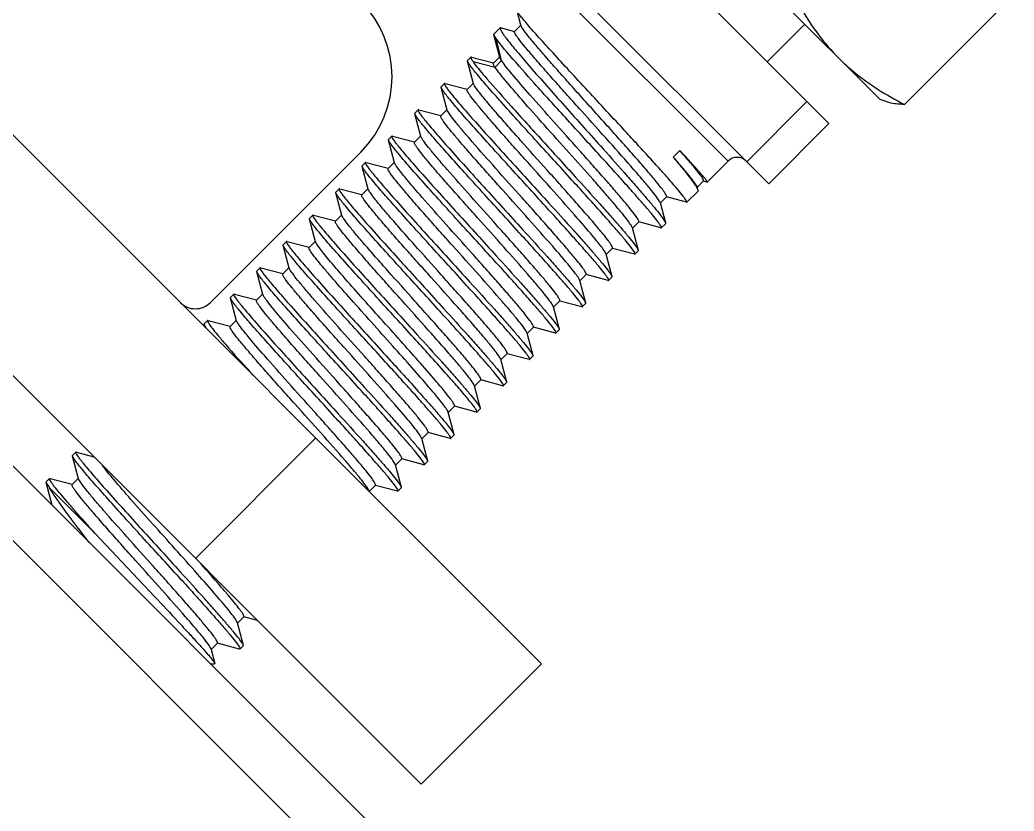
# Model space of a CAD drawing. Extents: x 1247970 to 1725648, y 860327 to 1277876.
# Drawn here: x 1329145.4 to 1329481.2, y 1202857.4 to 1203124.6 of the extents above; entities that cross this region are included whole.
import ezdxf

# ---------------------------------------------------------------- set-up
doc = ezdxf.new("R2010")
doc.units = 0
doc.header["$LTSCALE"] = 1000
doc.header["$MEASUREMENT"] = 0
doc.layers.get('0').update_dxf_attribs({"color": 254})
doc.layers.add('TK', color=4, linetype='Continuous')

# ---------------------------------------------------------------- blocks, each defined once
blk = doc.blocks.new('A$C63786A89')
at = {"linetype": 'Continuous'}
for p, q in [((-3695.5, 10263.45), (-3984.12, 10552.06)), ((-3672.63, 10545.52), (-3581.14, 10454.04)), ((-3598.4, 10445.88), (-3680.78, 10528.27)), ((-3618.73, 10425.55), (-3701.11, 10507.94)), ((-3632.48, 10433.2), (-3693.47, 10494.19)), ((-3702.41, 10479.12), (-3703.68, 10483.86)), ((-3541.32, 10483.86), (-3572.84, 10452.34)), ((-3711.56, 10476.1), (-3709.44, 10478.22)), ((-3709.12, 10478.24), (-3709.44, 10478.22)), ((-3709.12, 10478.24), (-3704.55, 10477.03)), ((-3704.57, 10476.96), (-3702.41, 10479.12)), ((-3702.36, 10478.94), (-3702.41, 10479.12)), ((-3606.56, 10479.45), (-3619.26, 10466.74)), ((-3736.16, 10222.79), (-3990.32, 10476.95)), ((-3711.57, 10475.89), (-3711.56, 10476.1)), ((-3710.82, 10474.59), (-3711.57, 10475.89)), ((-3709.52, 10468.25), (-3711.57, 10475.89)), ((-3708.95, 10467.17), (-3710.82, 10474.59)), ((-3720.45, 10467.2), (-3719.34, 10468.31)), ((-3719.13, 10468.33), (-3719.34, 10468.31)), ((-3719.13, 10468.33), (-3711.71, 10466.36)), ((-3711.73, 10466.28), (-3709.57, 10468.43)), ((-3708.95, 10467.17), (-3709.52, 10468.25)), ((-3720.47, 10466.99), (-3720.45, 10467.2)), ((-3718.42, 10459.35), (-3720.47, 10466.99)), ((-3718.61, 10466.81), (-3711.17, 10464.94)), ((-3711.17, 10464.94), (-3708.95, 10467.17)), ((-3729.36, 10458.1), (-3729.35, 10458.31)), ((-3727.31, 10450.45), (-3729.36, 10458.1)), ((-3729.35, 10458.31), (-3728.24, 10459.42)), ((-3728.03, 10459.43), (-3728.24, 10459.42)), ((-3728.03, 10459.43), (-3720.6, 10457.46)), ((-3720.62, 10457.38), (-3718.47, 10459.53)), ((-3718.39, 10459.25), (-3718.42, 10459.35)), ((-3605.83, 10453.31), (-3626.16, 10432.98)), ((-3579.06, 10453.28), (-3581.14, 10454.04)), ((-3738.26, 10449.2), (-3738.24, 10449.41)), ((-3736.21, 10441.56), (-3738.26, 10449.2)), ((-3738.24, 10449.42), (-3737.13, 10450.52)), ((-3736.92, 10450.54), (-3737.13, 10450.52)), ((-3736.92, 10450.54), (-3729.5, 10448.56)), ((-3729.52, 10448.48), (-3727.36, 10450.64)), ((-3727.21, 10450.2), (-3727.31, 10450.45)), ((-3598.4, 10445.88), (-3618.73, 10425.55)), ((-3747.14, 10440.52), (-3746.03, 10441.63)), ((-3745.82, 10441.65), (-3746.03, 10441.63)), ((-3745.82, 10441.65), (-3738.39, 10439.67)), ((-3738.41, 10439.59), (-3736.25, 10441.75)), ((-3747.15, 10440.31), (-3747.14, 10440.52)), ((-3745.1, 10432.67), (-3747.15, 10440.31)), ((-3756.5, 10436.26), (-3807.33, 10385.44)), ((-3648.77, 10436.8), (-3650.99, 10434.57)), ((-3756.05, 10431.41), (-3756.03, 10431.63)), ((-3753.99, 10423.77), (-3756.05, 10431.41)), ((-3756.03, 10431.63), (-3754.92, 10432.74)), ((-3754.71, 10432.75), (-3754.92, 10432.74)), ((-3754.71, 10432.75), (-3747.28, 10430.77)), ((-3747.3, 10430.69), (-3745.15, 10432.85)), ((-3639.54, 10426.14), (-3632.48, 10433.2)), ((-3756.2, 10421.8), (-3754.04, 10423.96)), ((-3642.96, 10424.5), (-3642.66, 10423.39)), ((-3640.75, 10426.51), (-3642.91, 10424.34)), ((-3639.62, 10426.13), (-3640.77, 10426.44)), ((-3639.62, 10426.13), (-3639.54, 10426.14)), ((-3764.94, 10422.52), (-3764.92, 10422.73)), ((-3762.89, 10414.88), (-3764.94, 10422.52)), ((-3764.92, 10422.73), (-3763.82, 10423.84)), ((-3763.6, 10423.86), (-3763.82, 10423.84)), ((-3763.6, 10423.86), (-3756.18, 10421.88)), ((-3653.24, 10421.16), (-3655.4, 10419)), ((-3646.56, 10419.28), (-3653.27, 10421.08)), ((-3646.39, 10419.29), (-3642.69, 10422.99)), ((-3642.66, 10423.39), (-3642.69, 10422.99)), ((-3655.45, 10419.18), (-3655.53, 10419.4)), ((-3655.45, 10419.18), (-3653.62, 10412.3)), ((-3646.56, 10419.28), (-3646.39, 10419.29)), ((-3773.82, 10413.84), (-3772.71, 10414.95)), ((-3772.5, 10414.96), (-3772.71, 10414.95)), ((-3772.5, 10414.96), (-3765.07, 10412.99)), ((-3765.09, 10412.91), (-3762.94, 10415.06)), ((-3773.83, 10413.62), (-3773.82, 10413.84)), ((-3771.78, 10405.98), (-3773.83, 10413.62)), ((-3664.82, 10410.74), (-3662.79, 10403.09)), ((-3662.62, 10412.72), (-3664.77, 10410.56)), ((-3655.23, 10410.65), (-3662.64, 10412.64)), ((-3655.02, 10410.66), (-3653.64, 10412.04)), ((-3653.62, 10412.3), (-3653.64, 10412.04)), ((-3782.73, 10404.73), (-3782.71, 10404.94)), ((-3780.68, 10397.09), (-3782.73, 10404.73)), ((-3782.71, 10404.94), (-3781.6, 10406.05)), ((-3781.39, 10406.07), (-3781.6, 10406.05)), ((-3781.39, 10406.07), (-3773.97, 10404.09)), ((-3773.99, 10404.01), (-3771.83, 10406.17)), ((-3671.51, 10403.82), (-3673.67, 10401.67)), ((-3673.72, 10401.85), (-3671.68, 10394.19)), ((-3664.12, 10401.75), (-3671.53, 10403.74)), ((-3664.12, 10401.75), (-3663.91, 10401.77)), ((-3663.91, 10401.77), (-3662.8, 10402.88)), ((-3662.79, 10403.09), (-3662.8, 10402.88)), ((-3791.61, 10396.05), (-3790.5, 10397.16)), ((-3790.29, 10397.17), (-3790.5, 10397.16)), ((-3790.29, 10397.17), (-3782.86, 10395.2)), ((-3782.88, 10395.12), (-3780.73, 10397.27)), ((-3791.62, 10395.84), (-3791.61, 10396.05)), ((-3789.57, 10388.19), (-3791.62, 10395.84)), ((-3680.41, 10394.93), (-3682.56, 10392.77)), ((-3673.02, 10392.86), (-3680.43, 10394.85)), ((-3672.8, 10392.87), (-3671.7, 10393.98)), ((-3671.68, 10394.19), (-3671.7, 10393.98)), ((-3682.61, 10392.95), (-3680.57, 10385.3)), ((-3673.02, 10392.86), (-3672.8, 10392.87)), ((-3800.5, 10387.16), (-3799.39, 10388.26)), ((-3799.18, 10388.28), (-3799.39, 10388.26)), ((-3799.18, 10388.28), (-3791.76, 10386.3)), ((-3791.78, 10386.22), (-3789.62, 10388.38)), ((-2473.04, 8929.18), (-3929.29, 10385.43)), ((-3798.47, 10379.3), (-3800.52, 10386.94)), ((-3691.51, 10384.06), (-3689.47, 10376.4)), ((-3689.3, 10386.03), (-3691.46, 10383.88)), ((-3681.91, 10383.96), (-3689.32, 10385.95)), ((-3681.91, 10383.96), (-3681.7, 10383.98)), ((-3681.7, 10383.98), (-3680.59, 10385.09)), ((-3680.57, 10385.3), (-3680.59, 10385.09)), ((-3809.41, 10378.05), (-3809.4, 10378.26)), ((-3808.76, 10376.89), (-3809.41, 10378.05)), ((-3809.16, 10377.1), (-3809.41, 10378.05)), ((-3809.4, 10378.26), (-3808.29, 10379.37)), ((-3808.08, 10379.39), (-3808.29, 10379.37)), ((-3808.08, 10379.39), (-3800.65, 10377.41)), ((-3800.67, 10377.33), (-3798.51, 10379.48)), ((-3698.2, 10377.14), (-3700.35, 10374.98)), ((-3690.81, 10375.07), (-3698.22, 10377.06)), ((-3700.4, 10375.17), (-3700.47, 10375.36)), ((-3700.4, 10375.17), (-3698.36, 10367.51)), ((-3690.81, 10375.07), (-3690.59, 10375.08)), ((-3690.59, 10375.08), (-3689.48, 10376.19)), ((-3689.47, 10376.4), (-3689.48, 10376.19)), ((-2485.64, 8916.58), (-3941.89, 10372.83)), ((-3707.09, 10368.24), (-3709.25, 10366.09)), ((-3699.7, 10366.17), (-3707.11, 10368.16)), ((-3699.49, 10366.19), (-3698.38, 10367.3)), ((-3698.36, 10367.51), (-3698.38, 10367.3)), ((-3709.3, 10366.27), (-3707.26, 10358.62)), ((-3699.7, 10366.17), (-3699.49, 10366.19)), ((-3718.19, 10357.38), (-3716.15, 10349.72)), ((-3715.98, 10359.35), (-3718.14, 10357.19)), ((-3708.6, 10357.28), (-3716.01, 10359.27)), ((-3708.6, 10357.28), (-3708.38, 10357.3)), ((-3708.38, 10357.3), (-3707.27, 10358.4)), ((-3707.26, 10358.62), (-3707.27, 10358.4)), ((-3724.88, 10350.46), (-3727.03, 10348.3)), ((-3717.49, 10348.39), (-3724.9, 10350.38)), ((-3727.08, 10348.48), (-3725.05, 10340.83)), ((-3717.49, 10348.39), (-3717.28, 10348.4)), ((-3717.28, 10348.4), (-3716.17, 10349.51)), ((-3716.15, 10349.72), (-3716.17, 10349.51)), ((-3733.77, 10341.56), (-3735.93, 10339.41)), ((-3726.38, 10339.49), (-3733.79, 10341.48)), ((-3726.17, 10339.51), (-3725.06, 10340.62)), ((-3725.05, 10340.83), (-3725.06, 10340.62)), ((-3812.4, 10299.02), (-3771.74, 10339.68)), ((-3735.98, 10339.59), (-3733.94, 10331.93)), ((-3726.38, 10339.49), (-3726.17, 10339.51)), ((-3853.88, 10333.58), (-3853.87, 10333.79)), ((-3851.83, 10325.93), (-3853.88, 10333.58)), ((-3853.87, 10333.79), (-3852.76, 10334.9)), ((-3852.55, 10334.91), (-3852.76, 10334.9)), ((-3852.55, 10334.91), (-3846.74, 10333.37)), ((-3744.87, 10330.69), (-3742.83, 10323.04)), ((-3742.67, 10332.67), (-3744.82, 10330.51)), ((-3735.28, 10330.6), (-3742.69, 10332.59)), ((-3735.28, 10330.6), (-3735.06, 10330.61)), ((-3735.06, 10330.61), (-3733.96, 10331.72)), ((-3733.94, 10331.93), (-3733.96, 10331.72)), ((-3862.76, 10324.89), (-3862.78, 10324.68)), ((-3860.73, 10317.04), (-3862.78, 10324.68)), ((-3862.76, 10324.89), (-3861.65, 10326)), ((-3861.65, 10326), (-3861.44, 10326.02)), ((-3861.44, 10326.02), (-3854.02, 10324.04)), ((-3854.04, 10323.96), (-3851.88, 10326.12)), ((-3851.74, 10325.68), (-3851.83, 10325.93)), ((-3751.56, 10323.77), (-3753.69, 10321.64)), ((-3744.17, 10321.7), (-3751.58, 10323.69)), ((-3846.35, 10307.56), (-3861.63, 10322.85)), ((-3753.77, 10321.8), (-3753.82, 10321.95)), ((-3744.17, 10321.7), (-3743.96, 10321.72)), ((-3743.96, 10321.72), (-3742.85, 10322.83)), ((-3742.83, 10323.04), (-3742.85, 10322.83)), ((-3846.35, 10307.56), (-3826.19, 10286.14)), ((-3798.24, 10277.33), (-3796.2, 10269.67)), ((-3796.03, 10279.3), (-3798.19, 10277.15)), ((-3791.88, 10278.1), (-3796.05, 10279.22)), ((-3791.32, 10277.95), (-3791.88, 10278.1)), ((-3804.93, 10270.41), (-3807.08, 10268.25)), ((-3797.54, 10268.34), (-3804.95, 10270.33)), ((-3796.22, 10269.46), (-3796.2, 10269.67)), ((-3807.13, 10268.43), (-3807.08, 10268.25)), ((-3807.08, 10268.25), (-3805.83, 10263.55)), ((-3797.33, 10268.35), (-3797.54, 10268.34)), ((-3797.33, 10268.35), (-3796.22, 10269.46)), ((-3807.31, 10263.45), (-3805.88, 10263.45)), ((-3805.83, 10263.55), (-3805.88, 10263.45)), ((-3736.16, 10222.79), (-3695.5, 10263.45))]:
    blk.add_line(p, q, dxfattribs=at)
for centre, radius, start, end in [((-3781.92, 10461.68), 35.94, 315, 45), ((-3629.43, 10430.15), 4.31, 45, 135), ((-3812.41, 10390.52), 7.19, 225, 315), ((-3656.64, 10497.97), 192.94, 219.9326, 220.5204)]:
    blk.add_arc(centre, radius, start, end, dxfattribs=at)
for points, knots in [([(-3610.91, 10490.4), (-3609.86, 10488.35), (-3605.5, 10480.33), (-3599.99, 10472.89), (-3595.17, 10468.07)], [0, 0, 0, 0, 0.25305, 1, 1, 1, 1]), ([(-3667.93, 10444.09), (-3672.17, 10448.68), (-3678.45, 10455.46), (-3686.57, 10464.25), (-3692, 10470.17), (-3696.59, 10475.24), (-3699.77, 10478.83), (-3701.71, 10481.12), (-3702.7, 10482.34), (-3703.32, 10483.2), (-3703.63, 10483.67), (-3703.68, 10483.86)], [0, 0, 0, 0, 0.350119, 0.518183, 0.670792, 0.80069, 0.901712, 0.939847, 0.96911, 0.98919, 1, 1, 1, 1]), ([(-3709.44, 10478.22), (-3709.53, 10478.13), (-3709.39, 10477.62), (-3708.98, 10476.92), (-3708.19, 10475.73), (-3706.47, 10473.47), (-3703.47, 10469.82), (-3699.01, 10464.62), (-3693.6, 10458.48), (-3687.54, 10451.68), (-3681.16, 10444.57), (-3676.83, 10439.75), (-3674.68, 10437.35)], [0, 0, 0, 0, 0.00729, 0.023491, 0.049387, 0.084832, 0.182679, 0.312272, 0.467071, 0.639216, 0.819925, 1, 1, 1, 1]), ([(-3653.24, 10421.16), (-3653.18, 10421.22), (-3653.25, 10421.55), (-3653.51, 10422.02), (-3654, 10422.79), (-3655.08, 10424.25), (-3656.99, 10426.64), (-3659.89, 10430.06), (-3663.48, 10434.19), (-3667.62, 10438.86), (-3672.15, 10443.91), (-3678.43, 10450.91), (-3684.65, 10457.81), (-3690.52, 10464.41), (-3694.31, 10468.72), (-3697.46, 10472.4), (-3699.9, 10475.31), (-3701.44, 10477.39), (-3702.24, 10478.5), (-3702.36, 10478.94)], [0, 0, 0, 0, 0.003459, 0.010831, 0.022552, 0.038611, 0.0832, 0.143022, 0.215863, 0.299017, 0.389412, 0.483732, 0.670424, 0.756089, 0.83251, 0.897021, 0.947417, 0.982048, 1, 1, 1, 1]), ([(-3676.31, 10435.72), (-3680.01, 10439.79), (-3687.23, 10447.7), (-3697.23, 10458.68), (-3705.05, 10467.55), (-3709.39, 10472.57), (-3710.82, 10474.59)], [0, 0, 0, 0, 0.317573, 0.617842, 0.85691, 1, 1, 1, 1]), ([(-3655.53, 10419.4), (-3655.76, 10419.92), (-3656.68, 10421.2), (-3658.47, 10423.52), (-3661.11, 10426.66), (-3665.87, 10432.17), (-3672.93, 10440.1), (-3680.44, 10448.44), (-3686.61, 10455.31), (-3690.98, 10460.2), (-3694.94, 10464.68), (-3698.35, 10468.6), (-3701.08, 10471.83), (-3702.87, 10474.07), (-3703.88, 10475.44), (-3704.33, 10476.16), (-3704.57, 10476.59), (-3704.62, 10476.9), (-3704.57, 10476.96)], [0, 0, 0, 0, 0.022597, 0.061854, 0.116478, 0.184513, 0.350625, 0.536644, 0.628982, 0.71656, 0.796358, 0.86566, 0.922145, 0.963971, 0.978972, 0.989897, 0.996763, 1, 1, 1, 1]), ([(-3719.34, 10468.31), (-3719.46, 10468.2), (-3719.08, 10467.52), (-3718.84, 10467.14), (-3718.61, 10466.81)], [0, 0, 0, 0, 0.284271, 1, 1, 1, 1]), ([(-3595.17, 10468.07), (-3593.57, 10466.47), (-3586.81, 10460.31), (-3578.95, 10455.46), (-3572.84, 10452.34)], [0, 0, 0, 0, 0.248254, 1, 1, 1, 1]), ([(-3685.2, 10426.82), (-3689.36, 10431.4), (-3695.54, 10438.16), (-3703.51, 10446.94), (-3708.86, 10452.88), (-3713.4, 10458), (-3716.88, 10462.08), (-3719.06, 10464.74), (-3720.1, 10466.25), (-3720.41, 10466.78), (-3720.47, 10466.99)], [0, 0, 0, 0, 0.346732, 0.513455, 0.665275, 0.795127, 0.896989, 0.966206, 0.987594, 1, 1, 1, 1]), ([(-3718.61, 10466.81), (-3717.18, 10464.78), (-3712.83, 10459.76), (-3705.02, 10450.9), (-3695.01, 10439.92), (-3687.8, 10432), (-3684.1, 10427.93)], [0, 0, 0, 0, 0.14309, 0.382158, 0.682427, 1, 1, 1, 1]), ([(-3711.17, 10464.94), (-3711.36, 10465.23), (-3711.58, 10465.58), (-3711.83, 10466.17), (-3711.73, 10466.28)], [0, 0, 0, 0, 0.705651, 1, 1, 1, 1]), ([(-3664.82, 10410.74), (-3664.93, 10411.13), (-3665.58, 10412.09), (-3666.86, 10413.85), (-3668.86, 10416.31), (-3671.46, 10419.39), (-3674.61, 10423.01), (-3679.55, 10428.61), (-3686.23, 10436.09), (-3694.24, 10445.03), (-3701.52, 10453.21), (-3707.11, 10459.73), (-3710.17, 10463.43), (-3711.17, 10464.94)], [0, 0, 0, 0, 0.016663, 0.047692, 0.09239, 0.149487, 0.2173, 0.293813, 0.463619, 0.63876, 0.798451, 0.923769, 1, 1, 1, 1]), ([(-3662.62, 10412.72), (-3662.56, 10412.77), (-3662.6, 10413.05), (-3662.96, 10413.75), (-3663.95, 10415.18), (-3665.68, 10417.36), (-3668.11, 10420.29), (-3671.15, 10423.82), (-3674.69, 10427.86), (-3678.62, 10432.29), (-3684.24, 10438.58), (-3691.19, 10446.33), (-3698.81, 10454.87), (-3704.67, 10461.7), (-3707.9, 10465.58), (-3708.95, 10467.17)], [0, 0, 0, 0, 0.003229, 0.009818, 0.034461, 0.074131, 0.127679, 0.193435, 0.269313, 0.352894, 0.44151, 0.62244, 0.789143, 0.920497, 1, 1, 1, 1]), ([(-3694.1, 10417.93), (-3698.26, 10422.5), (-3704.43, 10429.26), (-3712.41, 10438.05), (-3717.75, 10443.99), (-3722.29, 10449.11), (-3725.77, 10453.18), (-3727.96, 10455.85), (-3728.99, 10457.35), (-3729.3, 10457.88), (-3729.36, 10458.1)], [0, 0, 0, 0, 0.346732, 0.513452, 0.665274, 0.79513, 0.896993, 0.966207, 0.987594, 1, 1, 1, 1]), ([(-3728.24, 10459.42), (-3728.32, 10459.33), (-3728.12, 10458.85), (-3727.71, 10458.2), (-3726.87, 10457.03), (-3725.71, 10455.57), (-3724.18, 10453.73), (-3721.53, 10450.63), (-3717.53, 10446.09), (-3712.07, 10440.01), (-3705.95, 10433.27), (-3699.52, 10426.21), (-3695.16, 10421.43), (-3692.99, 10419.04)], [0, 0, 0, 0, 0.006655, 0.022604, 0.048376, 0.083764, 0.128363, 0.181623, 0.311335, 0.466328, 0.638709, 0.819671, 1, 1, 1, 1]), ([(-3671.51, 10403.82), (-3671.45, 10403.88), (-3671.5, 10404.19), (-3671.91, 10404.94), (-3673.02, 10406.52), (-3674.94, 10408.92), (-3677.63, 10412.13), (-3680.96, 10415.98), (-3684.82, 10420.37), (-3689.07, 10425.13), (-3695.02, 10431.79), (-3700.94, 10438.39), (-3706.58, 10444.74), (-3710.26, 10448.95), (-3713.36, 10452.57), (-3715.79, 10455.49), (-3717.4, 10457.62), (-3718.22, 10458.78), (-3718.39, 10459.25)], [0, 0, 0, 0, 0.003422, 0.010566, 0.037398, 0.080541, 0.138586, 0.209513, 0.290822, 0.379637, 0.472809, 0.658962, 0.745341, 0.823107, 0.88951, 0.942219, 0.979421, 1, 1, 1, 1]), ([(-3674.12, 10402.65), (-3674.49, 10403.26), (-3675.56, 10404.7), (-3678.62, 10408.5), (-3683.96, 10414.66), (-3691.55, 10423.21), (-3698.56, 10431.03), (-3704.26, 10437.4), (-3708.27, 10441.91), (-3711.88, 10446.03), (-3714.99, 10449.64), (-3717.48, 10452.63), (-3719.26, 10454.86), (-3720.27, 10456.33), (-3720.64, 10457.04), (-3720.68, 10457.32), (-3720.62, 10457.38)], [0, 0, 0, 0, 0.029846, 0.074702, 0.203394, 0.369574, 0.551671, 0.641288, 0.726015, 0.803077, 0.869958, 0.924482, 0.964905, 0.990021, 0.99673, 1, 1, 1, 1]), ([(-3572.84, 10452.34), (-3573.42, 10452.34), (-3575.53, 10452.43), (-3577.66, 10452.77), (-3579.12, 10453.3)], [0, 0, 0, 0, 0.270862, 1, 1, 1, 1]), ([(-3702.99, 10409.03), (-3707.15, 10413.61), (-3713.33, 10420.37), (-3721.3, 10429.15), (-3726.65, 10435.1), (-3731.18, 10440.22), (-3734.67, 10444.29), (-3736.85, 10446.95), (-3737.89, 10448.46), (-3738.2, 10448.99), (-3738.26, 10449.2)], [0, 0, 0, 0, 0.346742, 0.513465, 0.665282, 0.795135, 0.896996, 0.966208, 0.987595, 1, 1, 1, 1]), ([(-3737.13, 10450.52), (-3737.22, 10450.44), (-3737.01, 10449.95), (-3736.61, 10449.3), (-3735.76, 10448.14), (-3734.6, 10446.68), (-3733.07, 10444.83), (-3730.43, 10441.74), (-3726.43, 10437.2), (-3720.96, 10431.11), (-3714.85, 10424.37), (-3708.41, 10417.31), (-3704.06, 10412.53), (-3701.88, 10410.14)], [0, 0, 0, 0, 0.006651, 0.022595, 0.048362, 0.083745, 0.12834, 0.1816, 0.311315, 0.466314, 0.638697, 0.819663, 1, 1, 1, 1]), ([(-3682.87, 10393.53), (-3683.2, 10394.1), (-3684.2, 10395.47), (-3687.14, 10399.17), (-3692.41, 10405.26), (-3700, 10413.82), (-3707.06, 10421.69), (-3712.83, 10428.14), (-3716.9, 10432.72), (-3720.59, 10436.92), (-3723.75, 10440.59), (-3726.3, 10443.64), (-3728.11, 10445.92), (-3729.15, 10447.41), (-3729.53, 10448.13), (-3729.57, 10448.43), (-3729.52, 10448.48)], [0, 0, 0, 0, 0.027356, 0.070178, 0.196347, 0.362014, 0.545205, 0.635768, 0.721577, 0.799762, 0.86771, 0.923162, 0.964301, 0.989868, 0.99669, 1, 1, 1, 1]), ([(-3680.41, 10394.93), (-3680.35, 10394.98), (-3680.4, 10395.29), (-3680.79, 10396.03), (-3681.87, 10397.57), (-3683.75, 10399.93), (-3686.39, 10403.08), (-3689.66, 10406.86), (-3693.45, 10411.17), (-3697.63, 10415.87), (-3703.52, 10422.45), (-3710.65, 10430.41), (-3717.35, 10437.96), (-3721.87, 10443.22), (-3724.37, 10446.21), (-3726.1, 10448.45), (-3726.98, 10449.69), (-3727.21, 10450.2)], [0, 0, 0, 0, 0.003379, 0.010396, 0.036736, 0.079099, 0.136135, 0.205904, 0.286001, 0.373651, 0.465813, 0.650831, 0.815583, 0.883085, 0.937444, 0.976819, 1, 1, 1, 1]), ([(-3746.03, 10441.63), (-3746.11, 10441.55), (-3745.91, 10441.06), (-3745.5, 10440.41), (-3744.66, 10439.24), (-3743.49, 10437.78), (-3741.97, 10435.94), (-3739.32, 10432.84), (-3735.32, 10428.3), (-3729.85, 10422.22), (-3723.74, 10415.48), (-3717.3, 10408.42), (-3712.95, 10403.64), (-3710.78, 10401.25)], [0, 0, 0, 0, 0.006667, 0.022629, 0.048411, 0.083806, 0.128409, 0.181673, 0.311386, 0.466369, 0.638735, 0.819685, 1, 1, 1, 1]), ([(-3689.3, 10386.03), (-3689.24, 10386.09), (-3689.29, 10386.39), (-3689.68, 10387.11), (-3690.73, 10388.63), (-3692.57, 10390.94), (-3695.15, 10394.03), (-3698.36, 10397.74), (-3702.09, 10401.98), (-3706.2, 10406.61), (-3712.01, 10413.11), (-3719.1, 10421.02), (-3725.8, 10428.56), (-3730.36, 10433.85), (-3732.94, 10436.92), (-3734.77, 10439.25), (-3735.72, 10440.57), (-3736.02, 10441.12)], [0, 0, 0, 0, 0.003336, 0.010233, 0.036096, 0.077704, 0.133763, 0.202409, 0.281328, 0.367844, 0.459022, 0.642919, 0.808241, 0.876802, 0.932761, 0.974256, 1, 1, 1, 1]), ([(-3646.39, 10419.29), (-3646.34, 10419.34), (-3646.42, 10419.61), (-3646.64, 10419.99), (-3647.07, 10420.63), (-3648.01, 10421.86), (-3649.69, 10423.89), (-3652.24, 10426.83), (-3655.45, 10430.44), (-3659.22, 10434.6), (-3663.44, 10439.22), (-3666.4, 10442.43), (-3667.93, 10444.09)], [0, 0, 0, 0, 0.006349, 0.020563, 0.043389, 0.074837, 0.162857, 0.282397, 0.430243, 0.602357, 0.794039, 1, 1, 1, 1]), ([(-3711.89, 10400.14), (-3716.05, 10404.71), (-3722.22, 10411.48), (-3730.19, 10420.26), (-3735.54, 10426.2), (-3740.08, 10431.32), (-3743.56, 10435.4), (-3745.74, 10438.06), (-3746.78, 10439.57), (-3747.09, 10440.09), (-3747.15, 10440.31)], [0, 0, 0, 0, 0.346729, 0.513452, 0.665273, 0.795127, 0.896989, 0.966206, 0.987594, 1, 1, 1, 1]), ([(-3691.66, 10384.43), (-3691.93, 10384.96), (-3692.86, 10386.26), (-3694.65, 10388.56), (-3697.2, 10391.6), (-3701.75, 10396.88), (-3708.45, 10404.42), (-3715.56, 10412.35), (-3721.4, 10418.88), (-3725.53, 10423.53), (-3729.29, 10427.8), (-3732.52, 10431.54), (-3735.12, 10434.65), (-3736.97, 10436.98), (-3738.03, 10438.5), (-3738.42, 10439.23), (-3738.47, 10439.53), (-3738.41, 10439.59)], [0, 0, 0, 0, 0.024821, 0.065556, 0.120941, 0.189123, 0.354243, 0.538544, 0.630075, 0.716999, 0.796339, 0.865388, 0.921797, 0.963675, 0.989709, 0.996648, 1, 1, 1, 1]), ([(-3655.02, 10410.66), (-3654.96, 10410.71), (-3655.02, 10411), (-3655.24, 10411.39), (-3655.65, 10412.04), (-3656.58, 10413.3), (-3658.23, 10415.35), (-3660.75, 10418.33), (-3663.93, 10421.96), (-3667.67, 10426.16), (-3671.86, 10430.81), (-3674.79, 10434.04), (-3676.31, 10435.72)], [0, 0, 0, 0, 0.006771, 0.021181, 0.04412, 0.075632, 0.16369, 0.283183, 0.430908, 0.602844, 0.794296, 1, 1, 1, 1]), ([(-3674.68, 10437.35), (-3671.95, 10434.29), (-3668.02, 10429.89), (-3663.09, 10424.27), (-3660.02, 10420.72), (-3657.5, 10417.71), (-3655.57, 10415.33), (-3654.34, 10413.61), (-3653.72, 10412.67), (-3653.62, 10412.3)], [0, 0, 0, 0, 0.375078, 0.540028, 0.684568, 0.805261, 0.899295, 0.964563, 1, 1, 1, 1]), ([(-3650.99, 10434.57), (-3649.87, 10433.23), (-3647.87, 10430.8), (-3645.3, 10427.57), (-3643.64, 10425.22), (-3642.8, 10423.91), (-3642.66, 10423.39)], [0, 0, 0, 0, 0.376713, 0.674345, 0.883812, 1, 1, 1, 1]), ([(-3642.96, 10424.5), (-3643.07, 10424.94), (-3643.9, 10426.05), (-3645.46, 10428.14), (-3647.96, 10431.09), (-3649.89, 10433.32), (-3650.99, 10434.57)], [0, 0, 0, 0, 0.105343, 0.311665, 0.613119, 1, 1, 1, 1]), ([(-3639.54, 10426.14), (-3639.48, 10426.2), (-3639.74, 10426.58), (-3640.06, 10427.07), (-3640.84, 10428.01), (-3641.85, 10429.2), (-3643.2, 10430.72), (-3645.52, 10433.29), (-3647.42, 10435.34), (-3648.77, 10436.8)], [0, 0, 0, 0, 0.018878, 0.068916, 0.150826, 0.263937, 0.407062, 0.578714, 1, 1, 1, 1]), ([(-3640.75, 10426.51), (-3640.68, 10426.58), (-3640.8, 10426.97), (-3641.12, 10427.5), (-3641.75, 10428.42), (-3643.1, 10430.16), (-3645.47, 10433.01), (-3647.56, 10435.42), (-3648.77, 10436.8)], [0, 0, 0, 0, 0.022497, 0.073733, 0.155945, 0.268763, 0.581618, 1, 1, 1, 1]), ([(-3720.78, 10391.24), (-3724.94, 10395.82), (-3731.11, 10402.58), (-3739.09, 10411.36), (-3744.44, 10417.31), (-3748.97, 10422.43), (-3752.46, 10426.5), (-3754.64, 10429.17), (-3755.68, 10430.67), (-3755.99, 10431.2), (-3756.05, 10431.41)], [0, 0, 0, 0, 0.346736, 0.513457, 0.665278, 0.795134, 0.896995, 0.966207, 0.987595, 1, 1, 1, 1]), ([(-3754.92, 10432.74), (-3755.01, 10432.65), (-3754.8, 10432.16), (-3754.4, 10431.51), (-3753.55, 10430.35), (-3752.39, 10428.89), (-3750.86, 10427.04), (-3748.22, 10423.95), (-3744.22, 10419.41), (-3738.75, 10413.32), (-3732.64, 10406.58), (-3726.2, 10399.52), (-3721.84, 10394.74), (-3719.67, 10392.35)], [0, 0, 0, 0, 0.006649, 0.022593, 0.04836, 0.083744, 0.12834, 0.181598, 0.311311, 0.466309, 0.638695, 0.819663, 1, 1, 1, 1]), ([(-3700.47, 10375.36), (-3700.68, 10375.86), (-3701.54, 10377.07), (-3703.22, 10379.27), (-3705.7, 10382.24), (-3710.2, 10387.48), (-3716.9, 10395.04), (-3724.05, 10403.01), (-3729.96, 10409.62), (-3734.16, 10414.34), (-3737.98, 10418.68), (-3741.28, 10422.49), (-3743.93, 10425.66), (-3745.83, 10428.03), (-3746.91, 10429.59), (-3747.31, 10430.33), (-3747.36, 10430.64), (-3747.3, 10430.69)], [0, 0, 0, 0, 0.022244, 0.060839, 0.114606, 0.181715, 0.346252, 0.531679, 0.624204, 0.712272, 0.792803, 0.862987, 0.920385, 0.963027, 0.989543, 0.996606, 1, 1, 1, 1]), ([(-3744.79, 10432.02), (-3744.83, 10432.08), (-3744.95, 10432.29), (-3745.06, 10432.51), (-3745.1, 10432.67)], [0, 0, 0, 0, 0.314049, 1, 1, 1, 1]), ([(-3698.2, 10377.14), (-3698.14, 10377.19), (-3698.18, 10377.48), (-3698.56, 10378.2), (-3699.59, 10379.68), (-3701.39, 10381.95), (-3703.91, 10384.98), (-3707.06, 10388.62), (-3710.72, 10392.79), (-3714.77, 10397.35), (-3720.51, 10403.77), (-3727.55, 10411.62), (-3735.14, 10420.18), (-3740.44, 10426.3), (-3743.42, 10430.03), (-3744.45, 10431.43), (-3744.79, 10432.02)], [0, 0, 0, 0, 0.003295, 0.010076, 0.035478, 0.076355, 0.131468, 0.199026, 0.276801, 0.362215, 0.452433, 0.635226, 0.801083, 0.928174, 0.971737, 1, 1, 1, 1]), ([(-3684.1, 10427.93), (-3681.32, 10424.88), (-3677.34, 10420.48), (-3672.34, 10414.87), (-3669.23, 10411.34), (-3666.68, 10408.36), (-3664.73, 10406.01), (-3663.51, 10404.34), (-3662.88, 10403.44), (-3662.79, 10403.09)], [0, 0, 0, 0, 0.377471, 0.543197, 0.688119, 0.808734, 0.902176, 0.966298, 1, 1, 1, 1]), ([(-3663.91, 10401.77), (-3663.86, 10401.82), (-3663.91, 10402.1), (-3664.29, 10402.78), (-3665.32, 10404.23), (-3667.12, 10406.45), (-3669.65, 10409.43), (-3672.82, 10413.07), (-3676.56, 10417.26), (-3680.75, 10421.91), (-3683.68, 10425.15), (-3685.2, 10426.82)], [0, 0, 0, 0, 0.006752, 0.02114, 0.075534, 0.163574, 0.283062, 0.430797, 0.602759, 0.794252, 1, 1, 1, 1]), ([(-3729.68, 10382.35), (-3733.83, 10386.93), (-3740.01, 10393.69), (-3747.98, 10402.47), (-3753.33, 10408.41), (-3757.87, 10413.53), (-3761.35, 10417.61), (-3763.53, 10420.27), (-3764.57, 10421.78), (-3764.88, 10422.31), (-3764.94, 10422.52)], [0, 0, 0, 0, 0.346741, 0.513465, 0.665282, 0.795133, 0.896994, 0.966208, 0.987595, 1, 1, 1, 1]), ([(-3763.82, 10423.84), (-3763.9, 10423.76), (-3763.69, 10423.27), (-3763.29, 10422.62), (-3762.45, 10421.46), (-3761.28, 10419.99), (-3759.76, 10418.15), (-3757.11, 10415.06), (-3753.11, 10410.52), (-3747.64, 10404.43), (-3741.53, 10397.69), (-3735.09, 10390.63), (-3730.74, 10385.85), (-3728.57, 10383.46)], [0, 0, 0, 0, 0.006656, 0.022605, 0.048376, 0.083762, 0.128359, 0.181619, 0.311334, 0.466329, 0.638707, 0.819669, 1, 1, 1, 1]), ([(-3709.3, 10366.27), (-3709.41, 10366.71), (-3710.19, 10367.82), (-3711.7, 10369.87), (-3714.08, 10372.73), (-3717.14, 10376.32), (-3720.8, 10380.5), (-3726.45, 10386.88), (-3732.4, 10393.52), (-3738.4, 10400.22), (-3742.7, 10405.04), (-3746.61, 10409.48), (-3749.99, 10413.38), (-3752.72, 10416.63), (-3754.67, 10419.07), (-3755.79, 10420.67), (-3756.21, 10421.43), (-3756.26, 10421.74), (-3756.2, 10421.8)], [0, 0, 0, 0, 0.01868, 0.054278, 0.105764, 0.171349, 0.248696, 0.335028, 0.522011, 0.615926, 0.705601, 0.787809, 0.859594, 0.918387, 0.96211, 0.989307, 0.996546, 1, 1, 1, 1]), ([(-3707.09, 10368.24), (-3707.03, 10368.3), (-3707.08, 10368.62), (-3707.5, 10369.38), (-3708.62, 10370.98), (-3710.57, 10373.41), (-3713.3, 10376.66), (-3716.68, 10380.56), (-3720.59, 10385), (-3724.88, 10389.82), (-3730.88, 10396.52), (-3736.83, 10403.16), (-3742.48, 10409.53), (-3746.15, 10413.72), (-3749.21, 10417.31), (-3751.58, 10420.17), (-3753.09, 10422.23), (-3753.88, 10423.33), (-3753.99, 10423.77)], [0, 0, 0, 0, 0.003453, 0.010691, 0.037881, 0.081592, 0.14037, 0.212138, 0.294327, 0.383985, 0.477885, 0.664852, 0.751185, 0.82854, 0.894141, 0.945651, 0.981282, 1, 1, 1, 1]), ([(-3672.8, 10392.87), (-3672.75, 10392.93), (-3672.81, 10393.21), (-3673.03, 10393.6), (-3673.44, 10394.26), (-3674.36, 10395.51), (-3676.02, 10397.56), (-3678.54, 10400.54), (-3681.72, 10404.17), (-3685.46, 10408.37), (-3689.64, 10413.02), (-3692.58, 10416.25), (-3694.1, 10417.93)], [0, 0, 0, 0, 0.006766, 0.021171, 0.044105, 0.075616, 0.163673, 0.283167, 0.430893, 0.602828, 0.794287, 1, 1, 1, 1]), ([(-3692.99, 10419.04), (-3690.22, 10415.99), (-3686.23, 10411.59), (-3681.23, 10405.98), (-3678.12, 10402.44), (-3675.58, 10399.46), (-3673.63, 10397.12), (-3672.4, 10395.45), (-3671.78, 10394.55), (-3671.68, 10394.19)], [0, 0, 0, 0, 0.377475, 0.543201, 0.68812, 0.808733, 0.902175, 0.966298, 1, 1, 1, 1]), ([(-3772.71, 10414.95), (-3772.79, 10414.86), (-3772.59, 10414.37), (-3772.18, 10413.72), (-3771.34, 10412.56), (-3770.18, 10411.1), (-3768.65, 10409.25), (-3766, 10406.16), (-3762, 10401.62), (-3756.54, 10395.53), (-3750.42, 10388.79), (-3743.99, 10381.73), (-3739.63, 10376.95), (-3737.46, 10374.57)], [0, 0, 0, 0, 0.006666, 0.022627, 0.048408, 0.083802, 0.128406, 0.181669, 0.311381, 0.466364, 0.638732, 0.819683, 1, 1, 1, 1]), ([(-3715.98, 10359.35), (-3715.93, 10359.41), (-3715.98, 10359.72), (-3716.39, 10360.48), (-3717.51, 10362.08), (-3719.46, 10364.52), (-3722.19, 10367.77), (-3725.57, 10371.67), (-3729.48, 10376.11), (-3733.77, 10380.92), (-3739.77, 10387.63), (-3745.73, 10394.27), (-3751.37, 10400.64), (-3755.04, 10404.83), (-3758.1, 10408.42), (-3760.48, 10411.28), (-3761.99, 10413.33), (-3762.77, 10414.44), (-3762.89, 10414.88)], [0, 0, 0, 0, 0.003453, 0.010691, 0.03788, 0.081592, 0.14037, 0.212137, 0.294327, 0.383985, 0.477885, 0.664852, 0.751185, 0.82854, 0.894141, 0.945652, 0.981282, 1, 1, 1, 1]), ([(-3738.57, 10373.46), (-3742.73, 10378.03), (-3748.9, 10384.79), (-3756.88, 10393.57), (-3762.22, 10399.52), (-3766.76, 10404.64), (-3770.25, 10408.71), (-3772.43, 10411.38), (-3773.46, 10412.88), (-3773.78, 10413.41), (-3773.83, 10413.62)], [0, 0, 0, 0, 0.346729, 0.51345, 0.665272, 0.795127, 0.896989, 0.966206, 0.987594, 1, 1, 1, 1]), ([(-3718.19, 10357.38), (-3718.31, 10357.82), (-3719.09, 10358.92), (-3720.59, 10360.97), (-3722.97, 10363.83), (-3726.03, 10367.42), (-3729.7, 10371.61), (-3735.35, 10377.98), (-3741.3, 10384.62), (-3747.3, 10391.33), (-3751.59, 10396.15), (-3755.5, 10400.59), (-3758.88, 10404.49), (-3761.61, 10407.74), (-3763.56, 10410.17), (-3764.69, 10411.77), (-3765.1, 10412.53), (-3765.15, 10412.85), (-3765.09, 10412.91)], [0, 0, 0, 0, 0.01868, 0.054279, 0.105765, 0.171349, 0.248696, 0.335028, 0.522011, 0.615926, 0.705601, 0.787809, 0.859593, 0.918386, 0.962109, 0.989307, 0.996546, 1, 1, 1, 1]), ([(-3655.23, 10410.65), (-3655.19, 10410.63), (-3655.11, 10410.62), (-3655.04, 10410.64), (-3655.02, 10410.66)], [0, 0, 0, 0, 0.601135, 1, 1, 1, 1]), ([(-3681.7, 10383.98), (-3681.65, 10384.03), (-3681.7, 10384.31), (-3681.92, 10384.71), (-3682.34, 10385.36), (-3683.26, 10386.62), (-3684.91, 10388.67), (-3687.44, 10391.64), (-3690.62, 10395.28), (-3694.35, 10399.48), (-3698.54, 10404.13), (-3701.47, 10407.36), (-3702.99, 10409.03)], [0, 0, 0, 0, 0.006767, 0.021173, 0.044108, 0.075618, 0.163672, 0.283161, 0.430888, 0.602828, 0.79429, 1, 1, 1, 1]), ([(-3701.88, 10410.14), (-3699.11, 10407.09), (-3695.13, 10402.69), (-3690.12, 10397.09), (-3687.01, 10393.55), (-3684.47, 10390.57), (-3682.52, 10388.22), (-3681.3, 10386.55), (-3680.67, 10385.65), (-3680.57, 10385.3)], [0, 0, 0, 0, 0.377469, 0.54319, 0.688109, 0.808726, 0.902172, 0.966298, 1, 1, 1, 1]), ([(-3747.46, 10364.56), (-3751.62, 10369.14), (-3757.8, 10375.9), (-3765.77, 10384.68), (-3771.12, 10390.62), (-3775.66, 10395.74), (-3779.14, 10399.82), (-3781.32, 10402.48), (-3782.36, 10403.99), (-3782.67, 10404.52), (-3782.73, 10404.73)], [0, 0, 0, 0, 0.346739, 0.513462, 0.665282, 0.795137, 0.896997, 0.966208, 0.987595, 1, 1, 1, 1]), ([(-3781.6, 10406.05), (-3781.69, 10405.97), (-3781.48, 10405.48), (-3781.08, 10404.83), (-3780.24, 10403.67), (-3779.07, 10402.21), (-3777.55, 10400.36), (-3774.9, 10397.27), (-3770.9, 10392.73), (-3765.43, 10386.64), (-3759.32, 10379.9), (-3752.88, 10372.84), (-3748.53, 10368.06), (-3746.36, 10365.67)], [0, 0, 0, 0, 0.006647, 0.022588, 0.048354, 0.083736, 0.128331, 0.181588, 0.311302, 0.466302, 0.63869, 0.81966, 1, 1, 1, 1]), ([(-3733.5, 10356.86), (-3735.36, 10359.03), (-3739.45, 10363.7), (-3745.94, 10370.99), (-3752.85, 10378.69), (-3759.55, 10386.19), (-3764.71, 10392.04), (-3768.26, 10396.16), (-3770.37, 10398.69), (-3772, 10400.71), (-3773.21, 10402.32), (-3773.77, 10403.22), (-3774.1, 10403.9), (-3773.99, 10404.01)], [0, 0, 0, 0, 0.137738, 0.299104, 0.470269, 0.636529, 0.783614, 0.845932, 0.898929, 0.941483, 0.972724, 0.99211, 1, 1, 1, 1]), ([(-3731.28, 10359.08), (-3735.13, 10363.58), (-3741.34, 10370.54), (-3749.79, 10379.98), (-3756.3, 10387.26), (-3762.14, 10393.86), (-3766.35, 10398.73), (-3768.99, 10401.94), (-3770.37, 10403.7), (-3771.26, 10404.98), (-3771.71, 10405.69), (-3771.78, 10405.98)], [0, 0, 0, 0, 0.286554, 0.451144, 0.612857, 0.758908, 0.877771, 0.923988, 0.960141, 0.985576, 1, 1, 1, 1]), ([(-3710.78, 10401.25), (-3708.01, 10398.2), (-3704.02, 10393.8), (-3699.02, 10388.19), (-3695.91, 10384.65), (-3693.37, 10381.67), (-3691.42, 10379.33), (-3690.19, 10377.66), (-3689.56, 10376.76), (-3689.47, 10376.4)], [0, 0, 0, 0, 0.377473, 0.543199, 0.688121, 0.808735, 0.902176, 0.966298, 1, 1, 1, 1]), ([(-3673.72, 10401.85), (-3673.73, 10401.9), (-3673.83, 10402.18), (-3673.99, 10402.44), (-3674.12, 10402.65)], [0, 0, 0, 0, 0.179935, 1, 1, 1, 1]), ([(-3790.5, 10397.16), (-3790.58, 10397.07), (-3790.38, 10396.59), (-3789.97, 10395.94), (-3789.13, 10394.77), (-3787.97, 10393.31), (-3786.44, 10391.47), (-3783.79, 10388.37), (-3779.79, 10383.83), (-3774.33, 10377.74), (-3768.21, 10371.01), (-3761.78, 10363.95), (-3757.42, 10359.17), (-3755.25, 10356.78)], [0, 0, 0, 0, 0.00666, 0.022615, 0.04839, 0.083779, 0.128378, 0.18164, 0.311353, 0.466345, 0.638718, 0.819676, 1, 1, 1, 1]), ([(-3690.59, 10375.08), (-3690.54, 10375.14), (-3690.6, 10375.42), (-3690.97, 10376.1), (-3692, 10377.55), (-3693.8, 10379.76), (-3696.33, 10382.75), (-3699.51, 10386.38), (-3703.24, 10390.58), (-3707.43, 10395.23), (-3710.37, 10398.47), (-3711.89, 10400.14)], [0, 0, 0, 0, 0.006751, 0.021138, 0.075529, 0.16357, 0.28306, 0.430795, 0.602757, 0.794251, 1, 1, 1, 1]), ([(-3756.36, 10355.67), (-3760.52, 10360.24), (-3766.69, 10367), (-3774.67, 10375.79), (-3780.01, 10381.73), (-3784.55, 10386.85), (-3788.03, 10390.92), (-3790.22, 10393.59), (-3791.25, 10395.09), (-3791.56, 10395.62), (-3791.62, 10395.84)], [0, 0, 0, 0, 0.346736, 0.51346, 0.665278, 0.795129, 0.896991, 0.966207, 0.987594, 1, 1, 1, 1]), ([(-3736.21, 10340.1), (-3736.52, 10340.66), (-3737.5, 10342.01), (-3740.4, 10345.68), (-3745.66, 10351.76), (-3753.24, 10360.32), (-3760.32, 10368.2), (-3766.11, 10374.68), (-3770.19, 10379.28), (-3773.9, 10383.49), (-3777.08, 10387.18), (-3779.64, 10390.25), (-3781.47, 10392.54), (-3782.51, 10394.04), (-3782.9, 10394.77), (-3782.94, 10395.06), (-3782.88, 10395.12)], [0, 0, 0, 0, 0.026671, 0.06893, 0.194398, 0.35992, 0.543412, 0.634236, 0.720346, 0.798842, 0.867086, 0.922795, 0.964133, 0.989825, 0.996679, 1, 1, 1, 1]), ([(-3733.77, 10341.56), (-3733.72, 10341.62), (-3733.76, 10341.92), (-3734.16, 10342.66), (-3735.23, 10344.19), (-3737.1, 10346.54), (-3739.72, 10349.67), (-3742.97, 10353.43), (-3746.75, 10357.73), (-3750.91, 10362.4), (-3756.77, 10368.96), (-3763.9, 10376.91), (-3770.6, 10384.46), (-3775.13, 10389.72), (-3777.65, 10392.74), (-3779.4, 10395), (-3780.31, 10396.27), (-3780.56, 10396.79)], [0, 0, 0, 0, 0.003367, 0.010351, 0.036559, 0.078715, 0.135482, 0.204942, 0.284715, 0.372053, 0.463946, 0.648657, 0.813568, 0.881362, 0.93616, 0.976118, 1, 1, 1, 1]), ([(-3699.49, 10366.19), (-3699.44, 10366.24), (-3699.49, 10366.52), (-3699.71, 10366.92), (-3700.12, 10367.57), (-3701.05, 10368.83), (-3702.7, 10370.88), (-3705.23, 10373.86), (-3708.4, 10377.49), (-3712.14, 10381.69), (-3716.33, 10386.34), (-3719.26, 10389.57), (-3720.78, 10391.24)], [0, 0, 0, 0, 0.006771, 0.021182, 0.044122, 0.075636, 0.163698, 0.283193, 0.430917, 0.602849, 0.794297, 1, 1, 1, 1]), ([(-3719.67, 10392.35), (-3716.9, 10389.3), (-3712.92, 10384.91), (-3707.91, 10379.3), (-3704.8, 10375.76), (-3702.26, 10372.78), (-3700.31, 10370.43), (-3699.09, 10368.77), (-3698.46, 10367.87), (-3698.36, 10367.51)], [0, 0, 0, 0, 0.377472, 0.543198, 0.688116, 0.80873, 0.902174, 0.966298, 1, 1, 1, 1]), ([(-3682.61, 10392.95), (-3682.62, 10392.99), (-3682.69, 10393.19), (-3682.79, 10393.38), (-3682.87, 10393.53)], [0, 0, 0, 0, 0.191347, 1, 1, 1, 1]), ([(-3800.52, 10386.94), (-3800.53, 10386.98), (-3800.54, 10387.06), (-3800.52, 10387.13), (-3800.5, 10387.16)], [0, 0, 0, 0, 0.601161, 1, 1, 1, 1]), ([(-3799.39, 10388.26), (-3799.48, 10388.18), (-3799.27, 10387.69), (-3798.87, 10387.04), (-3798.02, 10385.88), (-3796.86, 10384.42), (-3795.33, 10382.57), (-3792.69, 10379.48), (-3788.69, 10374.94), (-3783.22, 10368.85), (-3777.11, 10362.11), (-3770.67, 10355.05), (-3766.32, 10350.27), (-3764.14, 10347.88)], [0, 0, 0, 0, 0.006659, 0.022614, 0.048389, 0.08378, 0.128381, 0.181643, 0.311354, 0.466343, 0.638718, 0.819677, 1, 1, 1, 1]), ([(-3789.35, 10387.7), (-3789.38, 10387.75), (-3789.46, 10387.91), (-3789.54, 10388.07), (-3789.57, 10388.19)], [0, 0, 0, 0, 0.304789, 1, 1, 1, 1]), ([(-3742.67, 10332.67), (-3742.61, 10332.72), (-3742.65, 10333.02), (-3743.04, 10333.74), (-3744.08, 10335.25), (-3745.91, 10337.55), (-3748.48, 10340.62), (-3751.67, 10344.31), (-3755.38, 10348.53), (-3759.47, 10353.14), (-3765.27, 10359.62), (-3772.35, 10367.52), (-3779.93, 10376.07), (-3785.18, 10382.14), (-3788.07, 10385.8), (-3789.04, 10387.14), (-3789.35, 10387.7)], [0, 0, 0, 0, 0.003325, 0.01019, 0.035926, 0.077333, 0.133131, 0.201479, 0.280083, 0.366297, 0.457211, 0.640807, 0.806278, 0.931503, 0.973566, 1, 1, 1, 1]), ([(-3765.25, 10346.77), (-3769.41, 10351.35), (-3775.59, 10358.11), (-3783.56, 10366.89), (-3788.91, 10372.84), (-3793.44, 10377.96), (-3796.93, 10382.03), (-3799.11, 10384.69), (-3800.15, 10386.2), (-3800.46, 10386.73), (-3800.52, 10386.94)], [0, 0, 0, 0, 0.346729, 0.513449, 0.665271, 0.795127, 0.896991, 0.966206, 0.987594, 1, 1, 1, 1]), ([(-3745, 10331.01), (-3745.26, 10331.54), (-3746.16, 10332.81), (-3747.93, 10335.08), (-3750.46, 10338.11), (-3755, 10343.38), (-3761.69, 10350.92), (-3768.81, 10358.87), (-3774.67, 10365.42), (-3778.83, 10370.09), (-3782.6, 10374.37), (-3785.85, 10378.13), (-3788.46, 10381.26), (-3790.33, 10383.6), (-3791.4, 10385.13), (-3791.79, 10385.87), (-3791.83, 10386.17), (-3791.78, 10386.22)], [0, 0, 0, 0, 0.024124, 0.064282, 0.119231, 0.187126, 0.352091, 0.536696, 0.628496, 0.715727, 0.795388, 0.864742, 0.921417, 0.963501, 0.989664, 0.996637, 1, 1, 1, 1]), ([(-3708.38, 10357.3), (-3708.33, 10357.35), (-3708.38, 10357.63), (-3708.76, 10358.31), (-3709.79, 10359.76), (-3711.59, 10361.98), (-3714.12, 10364.96), (-3717.3, 10368.6), (-3721.03, 10372.79), (-3725.22, 10377.44), (-3728.16, 10380.68), (-3729.68, 10382.35)], [0, 0, 0, 0, 0.006762, 0.021162, 0.075574, 0.163623, 0.283112, 0.430844, 0.602794, 0.794271, 1, 1, 1, 1]), ([(-3728.57, 10383.46), (-3725.79, 10380.41), (-3721.81, 10376.01), (-3716.81, 10370.4), (-3713.7, 10366.86), (-3711.15, 10363.89), (-3709.21, 10361.54), (-3707.98, 10359.87), (-3707.35, 10358.97), (-3707.26, 10358.62)], [0, 0, 0, 0, 0.377469, 0.543192, 0.688113, 0.80873, 0.902174, 0.966298, 1, 1, 1, 1]), ([(-3808.29, 10379.37), (-3808.4, 10379.26), (-3808.02, 10378.57), (-3807.45, 10377.68), (-3806.16, 10376.02), (-3805.18, 10374.82), (-3804.59, 10374.12)], [0, 0, 0, 0, 0.075429, 0.266547, 0.576308, 1, 1, 1, 1]), ([(-3753.82, 10321.95), (-3754.01, 10322.44), (-3754.86, 10323.63), (-3756.5, 10325.8), (-3758.96, 10328.75), (-3763.44, 10333.98), (-3770.15, 10341.54), (-3777.31, 10349.53), (-3783.24, 10356.15), (-3787.46, 10360.89), (-3791.3, 10365.26), (-3794.61, 10369.08), (-3797.28, 10372.27), (-3799.18, 10374.65), (-3800.28, 10376.22), (-3800.68, 10376.96), (-3800.73, 10377.27), (-3800.67, 10377.33)], [0, 0, 0, 0, 0.021536, 0.05954, 0.112858, 0.179669, 0.34404, 0.529776, 0.622575, 0.71096, 0.791822, 0.86232, 0.919992, 0.962847, 0.989497, 0.996594, 1, 1, 1, 1]), ([(-3798.12, 10378.59), (-3798.16, 10378.66), (-3798.29, 10378.89), (-3798.42, 10379.13), (-3798.47, 10379.3)], [0, 0, 0, 0, 0.3172, 1, 1, 1, 1]), ([(-3751.56, 10323.77), (-3751.51, 10323.83), (-3751.55, 10324.12), (-3751.92, 10324.83), (-3752.94, 10326.3), (-3754.73, 10328.56), (-3757.24, 10331.57), (-3760.37, 10335.2), (-3764.01, 10339.35), (-3768.04, 10343.88), (-3773.77, 10350.28), (-3780.8, 10358.12), (-3788.39, 10366.68), (-3793.7, 10372.81), (-3796.72, 10376.58), (-3797.76, 10377.99), (-3798.12, 10378.59)], [0, 0, 0, 0, 0.003284, 0.010034, 0.035314, 0.075996, 0.130857, 0.198124, 0.275593, 0.360713, 0.450674, 0.633169, 0.799165, 0.926943, 0.97106, 1, 1, 1, 1]), ([(-3737.46, 10374.57), (-3734.69, 10371.51), (-3730.7, 10367.12), (-3725.7, 10361.51), (-3722.59, 10357.97), (-3720.05, 10354.99), (-3718.1, 10352.65), (-3716.88, 10350.98), (-3716.25, 10350.08), (-3716.15, 10349.72)], [0, 0, 0, 0, 0.377477, 0.543204, 0.688124, 0.808736, 0.902176, 0.966298, 1, 1, 1, 1]), ([(-3803.31, 10372.61), (-3802.6, 10371.78), (-3799.2, 10367.85), (-3795.73, 10363.98), (-3792.98, 10360.93)], [0, 0, 0, 0, 0.210449, 1, 1, 1, 1]), ([(-3725.09, 10358.44), (-3726.06, 10359.54), (-3730.52, 10364.58), (-3735.04, 10369.57), (-3738.57, 10373.46)], [0, 0, 0, 0, 0.218874, 1, 1, 1, 1]), ([(-3726.17, 10339.51), (-3726.12, 10339.56), (-3726.17, 10339.84), (-3726.39, 10340.24), (-3726.81, 10340.89), (-3727.73, 10342.14), (-3729.38, 10344.2), (-3731.91, 10347.17), (-3735.09, 10350.81), (-3738.82, 10355.01), (-3743.01, 10359.65), (-3745.94, 10362.89), (-3747.46, 10364.56)], [0, 0, 0, 0, 0.006773, 0.021185, 0.044127, 0.075642, 0.163704, 0.283198, 0.430922, 0.602854, 0.7943, 1, 1, 1, 1]), ([(-3746.36, 10365.67), (-3745.1, 10364.29), (-3740.59, 10359.31), (-3736.08, 10354.31), (-3732.87, 10350.65)], [0, 0, 0, 0, 0.276498, 1, 1, 1, 1]), ([(-3727.08, 10348.48), (-3727.18, 10348.86), (-3727.83, 10349.82), (-3729.1, 10351.57), (-3731.08, 10354), (-3732.63, 10355.83), (-3733.5, 10356.86)], [0, 0, 0, 0, 0.111624, 0.319177, 0.618128, 1, 1, 1, 1]), ([(-3724.88, 10350.46), (-3724.82, 10350.52), (-3724.88, 10350.85), (-3725.14, 10351.31), (-3725.62, 10352.08), (-3726.69, 10353.54), (-3728.6, 10355.92), (-3730.3, 10357.93), (-3731.28, 10359.08)], [0, 0, 0, 0, 0.024283, 0.075823, 0.157761, 0.269998, 0.581723, 1, 1, 1, 1]), ([(-3717.28, 10348.4), (-3717.21, 10348.47), (-3717.33, 10348.85), (-3717.64, 10349.36), (-3718.24, 10350.25), (-3719.55, 10351.95), (-3721.86, 10354.73), (-3723.91, 10357.09), (-3725.09, 10358.44)], [0, 0, 0, 0, 0.022321, 0.073184, 0.154936, 0.267332, 0.580036, 1, 1, 1, 1]), ([(-3735.06, 10330.61), (-3735.01, 10330.67), (-3735.07, 10330.95), (-3735.44, 10331.63), (-3736.48, 10333.08), (-3738.27, 10335.29), (-3740.8, 10338.28), (-3743.98, 10341.91), (-3747.72, 10346.11), (-3751.9, 10350.76), (-3754.84, 10353.99), (-3756.36, 10355.67)], [0, 0, 0, 0, 0.006757, 0.02115, 0.075552, 0.163596, 0.283084, 0.430818, 0.602774, 0.79426, 1, 1, 1, 1]), ([(-3755.25, 10356.78), (-3752.48, 10353.73), (-3748.49, 10349.33), (-3743.49, 10343.72), (-3740.38, 10340.18), (-3737.84, 10337.2), (-3735.89, 10334.86), (-3734.66, 10333.19), (-3734.04, 10332.29), (-3733.94, 10331.93)], [0, 0, 0, 0, 0.377469, 0.543195, 0.688116, 0.808732, 0.902176, 0.966298, 1, 1, 1, 1]), ([(-3732.87, 10350.65), (-3731.8, 10349.43), (-3729.91, 10347.24), (-3727.48, 10344.37), (-3725.96, 10342.33), (-3725.16, 10341.25), (-3725.05, 10340.83)], [0, 0, 0, 0, 0.388135, 0.689507, 0.895141, 1, 1, 1, 1]), ([(-3743.96, 10321.72), (-3743.91, 10321.77), (-3743.96, 10322.05), (-3744.34, 10322.73), (-3745.37, 10324.18), (-3747.17, 10326.4), (-3749.7, 10329.39), (-3752.87, 10333.02), (-3756.61, 10337.22), (-3760.8, 10341.87), (-3763.73, 10345.1), (-3765.25, 10346.77)], [0, 0, 0, 0, 0.006762, 0.021161, 0.075573, 0.163627, 0.283122, 0.430853, 0.602799, 0.794272, 1, 1, 1, 1]), ([(-3764.14, 10347.88), (-3761.37, 10344.83), (-3757.39, 10340.43), (-3752.38, 10334.83), (-3749.27, 10331.29), (-3746.73, 10328.31), (-3744.78, 10325.96), (-3743.56, 10324.29), (-3742.93, 10323.39), (-3742.83, 10323.04)], [0, 0, 0, 0, 0.377477, 0.543203, 0.688123, 0.808735, 0.902175, 0.966298, 1, 1, 1, 1]), ([(-3735.98, 10339.59), (-3735.99, 10339.62), (-3736.05, 10339.8), (-3736.13, 10339.97), (-3736.21, 10340.1)], [0, 0, 0, 0, 0.194818, 1, 1, 1, 1]), ([(-3818.62, 10293.41), (-3822.78, 10297.98), (-3828.95, 10304.74), (-3836.93, 10313.53), (-3842.27, 10319.47), (-3846.81, 10324.59), (-3850.29, 10328.66), (-3852.48, 10331.33), (-3853.51, 10332.83), (-3853.82, 10333.36), (-3853.88, 10333.58)], [0, 0, 0, 0, 0.346737, 0.513458, 0.665279, 0.795135, 0.896996, 0.966208, 0.987595, 1, 1, 1, 1]), ([(-3852.76, 10334.9), (-3852.84, 10334.81), (-3852.64, 10334.33), (-3852.23, 10333.68), (-3851.39, 10332.51), (-3850.23, 10331.05), (-3848.7, 10329.21), (-3846.06, 10326.11), (-3842.05, 10321.57), (-3836.59, 10315.49), (-3830.47, 10308.75), (-3824.04, 10301.69), (-3819.68, 10296.91), (-3817.51, 10294.52)], [0, 0, 0, 0, 0.006649, 0.022591, 0.048358, 0.083741, 0.128337, 0.181595, 0.311308, 0.466307, 0.638694, 0.819662, 1, 1, 1, 1]), ([(-3798.4, 10277.71), (-3798.63, 10278.16), (-3799.38, 10279.23), (-3801.62, 10282.16), (-3805.8, 10287.06), (-3811.99, 10294.11), (-3819.25, 10302.23), (-3826.77, 10310.62), (-3833.74, 10318.45), (-3839.4, 10324.96), (-3842.6, 10328.81), (-3843.82, 10330.44)], [0, 0, 0, 0, 0.021715, 0.056046, 0.159054, 0.298709, 0.460676, 0.628278, 0.784245, 0.912528, 1, 1, 1, 1]), ([(-3862.78, 10324.68), (-3862.71, 10324.43), (-3862.32, 10323.81), (-3861.91, 10323.22), (-3861.63, 10322.85)], [0, 0, 0, 0, 0.359868, 1, 1, 1, 1]), ([(-3846.35, 10307.56), (-3848.54, 10310), (-3851.65, 10313.46), (-3855.48, 10317.84), (-3857.74, 10320.49), (-3859.48, 10322.6), (-3860.79, 10324.28), (-3861.38, 10325.19), (-3861.77, 10325.89), (-3861.65, 10326)], [0, 0, 0, 0, 0.408851, 0.580451, 0.725719, 0.841897, 0.926873, 0.979322, 1, 1, 1, 1]), ([(-3807.28, 10268.78), (-3807.54, 10269.31), (-3808.46, 10270.6), (-3810.24, 10272.89), (-3812.79, 10275.92), (-3817.33, 10281.2), (-3824.03, 10288.74), (-3831.14, 10296.68), (-3836.99, 10303.22), (-3841.13, 10307.88), (-3844.89, 10312.15), (-3848.13, 10315.9), (-3850.73, 10319.01), (-3852.59, 10321.35), (-3853.66, 10322.87), (-3854.05, 10323.61), (-3854.09, 10323.91), (-3854.04, 10323.96)], [0, 0, 0, 0, 0.024547, 0.065055, 0.120269, 0.188338, 0.353398, 0.537818, 0.629455, 0.716499, 0.795966, 0.865134, 0.921648, 0.963607, 0.989691, 0.996644, 1, 1, 1, 1]), ([(-3804.93, 10270.41), (-3804.87, 10270.46), (-3804.92, 10270.77), (-3805.31, 10271.51), (-3806.39, 10273.05), (-3808.27, 10275.41), (-3810.91, 10278.56), (-3814.18, 10282.34), (-3817.98, 10286.66), (-3822.16, 10291.36), (-3828.04, 10297.93), (-3835.18, 10305.9), (-3841.88, 10313.45), (-3846.4, 10318.7), (-3848.9, 10321.7), (-3850.62, 10323.93), (-3851.5, 10325.18), (-3851.74, 10325.68)], [0, 0, 0, 0, 0.003378, 0.010399, 0.036746, 0.079121, 0.136173, 0.20596, 0.286076, 0.373744, 0.465922, 0.650957, 0.8157, 0.883185, 0.937518, 0.97686, 1, 1, 1, 1]), ([(-3848.25, 10304.38), (-3851, 10307.93), (-3855.61, 10313.97), (-3860.05, 10320.16), (-3861.63, 10322.85)], [0, 0, 0, 0, 0.590071, 1, 1, 1, 1]), ([(-3796.03, 10279.3), (-3795.92, 10279.42), (-3796.25, 10280.11), (-3796.82, 10281.01), (-3798.05, 10282.65), (-3799.7, 10284.69), (-3801.85, 10287.25), (-3805.44, 10291.42), (-3808.35, 10294.72), (-3810.4, 10297.03)], [0, 0, 0, 0, 0.021696, 0.075099, 0.161157, 0.278355, 0.42426, 0.595735, 1, 1, 1, 1]), ([(-3818.62, 10293.41), (-3817.1, 10291.73), (-3814.16, 10288.5), (-3809.98, 10283.85), (-3806.24, 10279.65), (-3803.06, 10276.02), (-3800.53, 10273.03), (-3798.74, 10270.82), (-3797.7, 10269.37), (-3797.33, 10268.69), (-3797.27, 10268.41), (-3797.33, 10268.35)], [0, 0, 0, 0, 0.205737, 0.397219, 0.56917, 0.716907, 0.836398, 0.924444, 0.978847, 0.993243, 1, 1, 1, 1]), ([(-3796.2, 10269.67), (-3796.3, 10270.03), (-3796.92, 10270.93), (-3798.15, 10272.6), (-3800.1, 10274.94), (-3802.64, 10277.92), (-3805.75, 10281.46), (-3810.75, 10287.07), (-3814.74, 10291.47), (-3817.51, 10294.52)], [0, 0, 0, 0, 0.033702, 0.097825, 0.191267, 0.311883, 0.456804, 0.622528, 1, 1, 1, 1]), ([(-3826.19, 10286.14), (-3823.52, 10283.3), (-3819.69, 10279.21), (-3814.88, 10274.02), (-3811.9, 10270.78), (-3809.48, 10268.07), (-3807.63, 10265.99), (-3806.52, 10264.56), (-3805.91, 10263.83), (-3805.83, 10263.55)], [0, 0, 0, 0, 0.384439, 0.552148, 0.69798, 0.818322, 0.910163, 0.971177, 1, 1, 1, 1])]:
    blk.add_open_spline(points, degree=3, knots=knots, dxfattribs=at)
for points in [[(-3736.02, 10441.12), (-3736.09, 10441.26), (-3736.16, 10441.41), (-3736.21, 10441.56)], [(-3780.56, 10396.79), (-3780.6, 10396.88), (-3780.65, 10396.98), (-3780.68, 10397.09)], [(-3691.51, 10384.06), (-3691.54, 10384.19), (-3691.6, 10384.31), (-3691.66, 10384.43)], [(-3744.87, 10330.69), (-3744.9, 10330.81), (-3744.95, 10330.91), (-3745, 10331.01)], [(-3798.24, 10277.33), (-3798.27, 10277.46), (-3798.33, 10277.59), (-3798.4, 10277.71)], [(-3807.13, 10268.43), (-3807.16, 10268.56), (-3807.22, 10268.67), (-3807.28, 10268.78)]]:
    blk.add_open_spline(points, degree=3, dxfattribs=at)

msp = doc.modelspace()

# ---------------------------------------------------------------- block references
at = {"layer": 'TK'}
msp.add_blockref('A$C63786A89', (1333017.03, 1192643.73, -355), dxfattribs=at)

doc.saveas('drawing.dxf')
